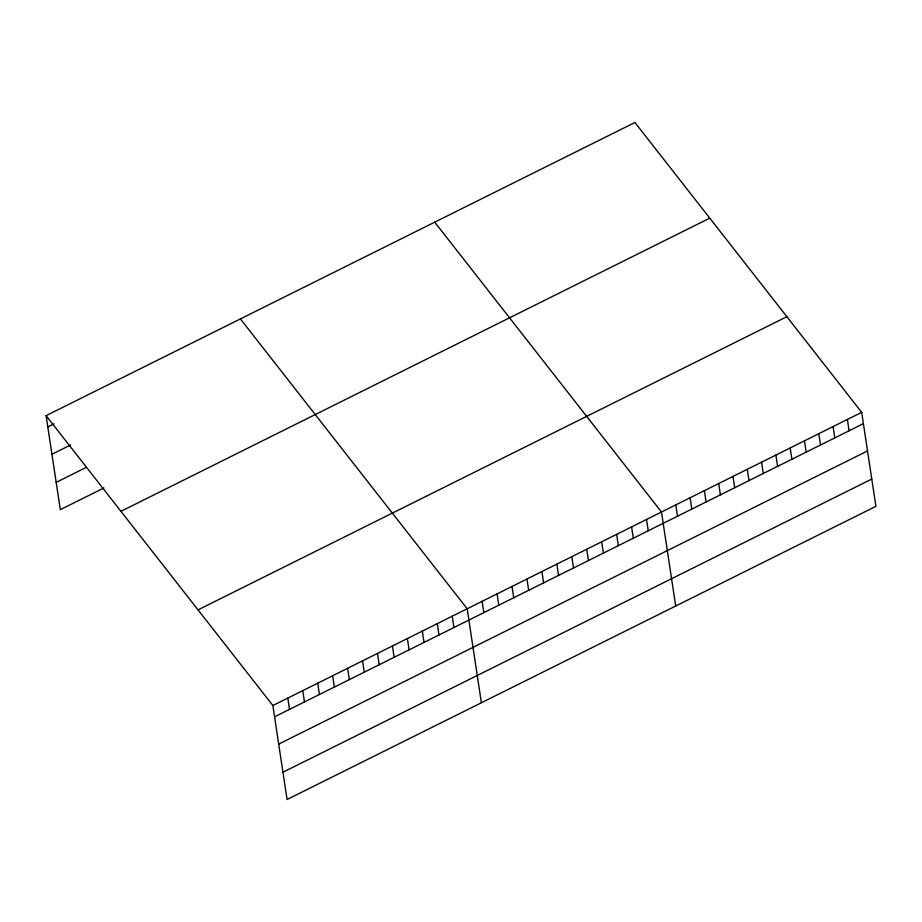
<?xml version="1.0" encoding="UTF-8"?>
<svg xmlns="http://www.w3.org/2000/svg" width="922" height="922" viewBox="0 0 922 922"><rect width="100%" height="100%" fill="white"/><g stroke="black" fill="none" stroke-linecap="round" stroke-linejoin="round"><path stroke-width="1.38" d="M46.1 415.661L634.924 122.488L861.69 412.341L875.9 506.339L287.076 799.512L272.866 705.526L46.1 415.661L60.31 509.659L103.909 487.945M47.806 426.967L54.041 423.866M51.932 454.258L70.625 444.957M56.184 482.367L86.08 467.489M120.932 511.318L709.756 218.134M198.034 609.868L786.858 316.695M272.866 705.526L861.69 412.341M274.572 716.832L863.395 423.647M278.698 744.112L867.521 450.939M282.95 772.233L871.774 479.048M434.723 222.167L661.489 512.021L675.699 606.019M240.412 318.92L467.177 608.774L481.388 702.771M847.387 419.464L849.093 430.77M833.085 426.586L834.79 437.892M818.782 433.709L820.499 445.003M804.48 440.82L806.197 452.126M790.189 447.942L791.894 459.248M775.886 455.065L777.592 466.371M761.584 462.187L763.289 473.493M747.281 469.31L748.998 480.604M732.99 476.42L734.696 487.726M718.687 483.543L720.393 494.849M704.385 490.665L706.091 501.971M690.082 497.788L691.8 509.094M675.78 504.91L677.497 516.205M646.541 519.466L648.247 530.772M631.593 526.911L633.299 538.218M616.645 534.357L618.351 545.651M601.697 541.79L603.403 553.096M586.749 549.235L588.455 560.541M571.801 556.681L573.507 567.987M556.853 564.126L558.571 575.42M541.906 571.559L543.623 582.865M526.958 579.004L528.675 590.311M512.01 586.45L513.727 597.756M497.073 593.895L498.779 605.201M482.125 601.328L483.831 612.634M452.229 616.219L453.935 627.525M437.282 623.664L438.987 634.97M422.334 631.109L424.039 642.404M407.386 638.543L409.091 649.849M392.438 645.988L394.143 657.294M377.49 653.433L379.196 664.739M362.542 660.878L364.259 672.173M347.594 668.312L349.311 679.618M332.646 675.757L334.363 687.063M317.698 683.202L319.415 694.508M302.762 690.647L304.467 701.942M287.814 698.081L289.52 709.387"/></g></svg>
